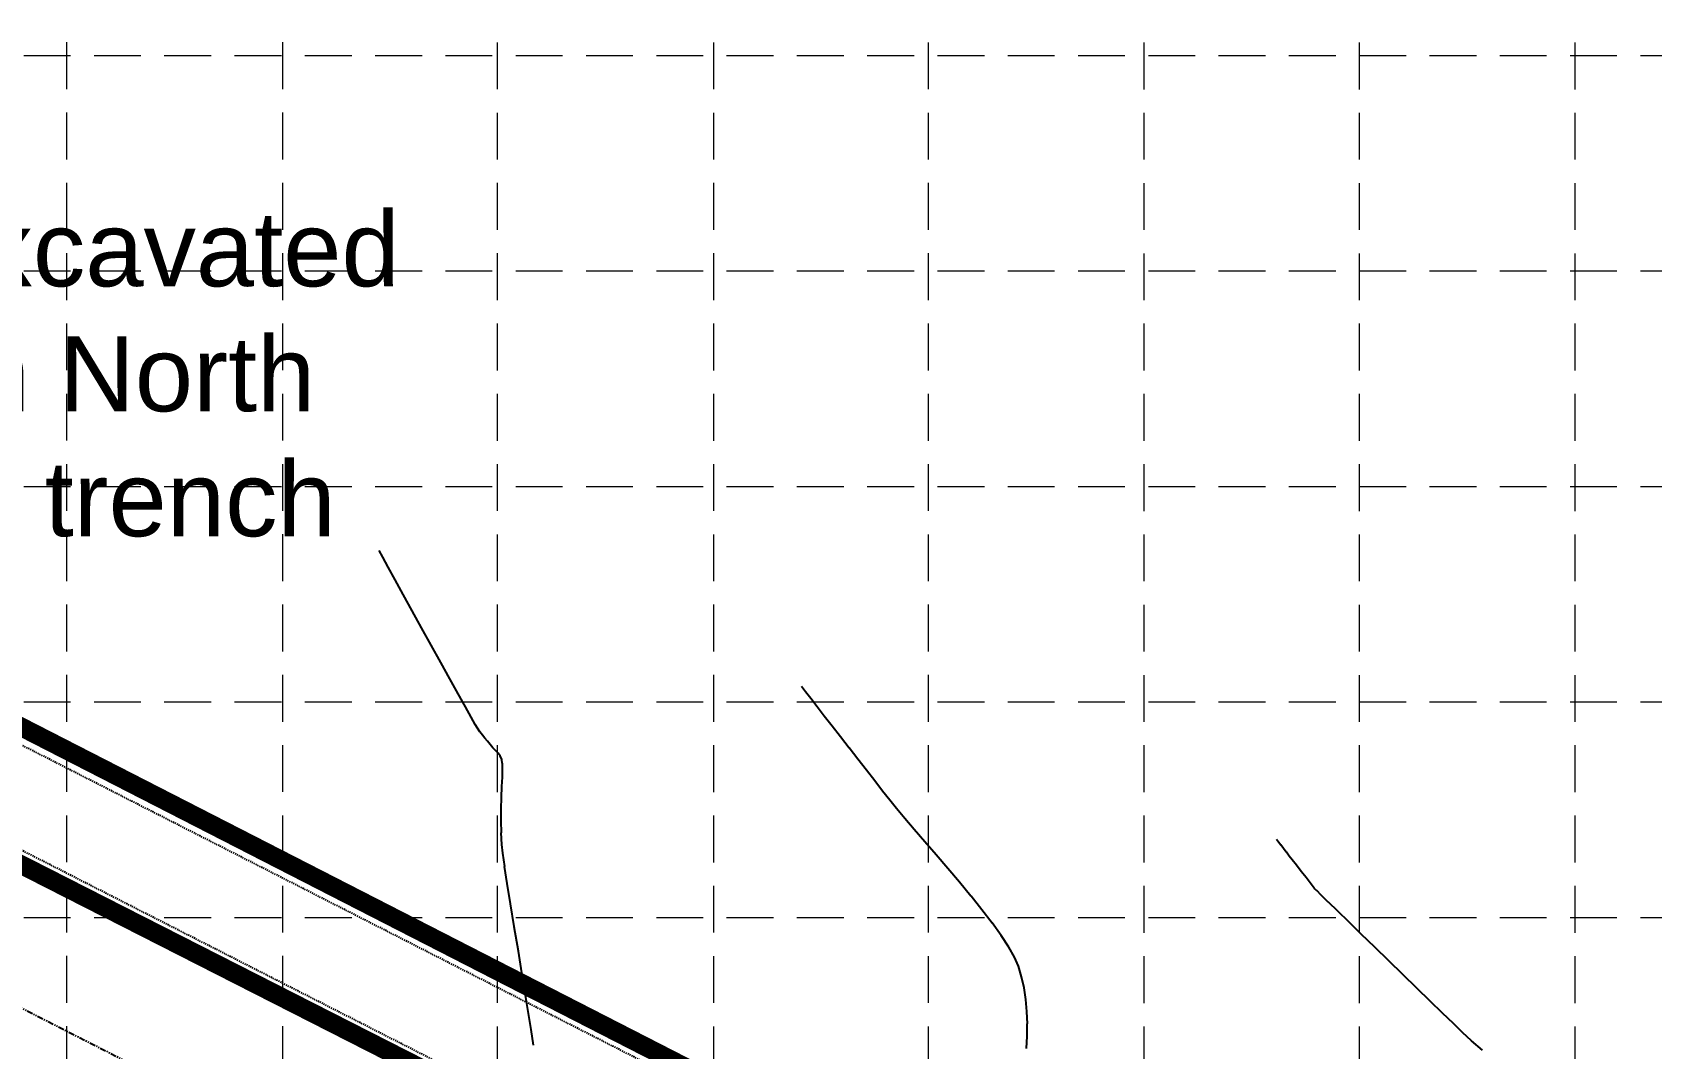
# Model space of a CAD drawing. Header units: inches. Extents: x 6967 to 7890, y 13663 to 15138.
# Drawn here: x 7195 to 7367.8, y 14524.5 to 14633 of the extents above; entities that cross this region are included whole.
import ezdxf

# ---------------------------------------------------------------- set-up
doc = ezdxf.new("R2010")
doc.units = ezdxf.units.IN
doc.header["$MEASUREMENT"] = 0
for name, pattern in [('DASHED', [0.75, 0.5, -0.25]), ('HIDDEN', [0.375, 0.25, -0.125]), ('xGWI003pt$0$HIDDEN2', [0.1875, 0.125, -0.0625]), ('xGWI003pt$0$PHANTOM2', [1.25, 0.625, -0.125, 0.125, -0.125, 0.125, -0.125])]:
    doc.linetypes.add(name, pattern=pattern)
for name, color, linetype in [('EC', 35, 'Continuous'), ('GRID', 254, 'HIDDEN'), ('LIMITS OF DISTURBANCE', 1, 'HIDDEN'), ('SILT FENCE', 200, 'Continuous'), ('xGWI003pt$0$C-EASE-WATR-N', 2, 'xGWI003pt$0$HIDDEN2'), ('xGWI003pt$0$ROW', 3, 'xGWI003pt$0$PHANTOM2')]:
    doc.layers.add(name, color=color, linetype=linetype)
doc.styles.get("Standard").update_dxf_attribs({"font": 'ARIAL.TTF'})

msp = doc.modelspace()

# ---------------------------------------------------------------- linework, layer by layer
at = {"layer": 'EC', "color": 35, "extrusion": (0.875513, 0.483195, 0), "elevation": 13375.57}
msp.add_lwpolyline([(9267.66, 671), (9268.48, 671)], dxfattribs=at)
at = {"layer": 'EC', "color": 35, "extrusion": (0.875981, 0.482346, 0), "elevation": 13366.58}
msp.add_lwpolyline([(9279.41, 671), (9280.62, 671)], dxfattribs=at)
at = {"layer": 'EC', "color": 35}
for points, elevation in [([(7233.72, 14574.55), (7232.98, 14575.9)], 671), ([(7240.44, 14562.38), (7239.55, 14563.98)], 671), ([(7278.07, 14561.87), (7277.5, 14562.6)], 670), ([(7278.75, 14561), (7278.07, 14561.87)], 670), ([(7241.83, 14559.88), (7241.21, 14560.99)], 671), ([(7279.51, 14560.01), (7278.75, 14561)], 670), ([(7242.49, 14558.73), (7242.27, 14559.1)], 671), ([(7242.77, 14558.32), (7242.49, 14558.73)], 671), ([(7281.24, 14557.79), (7280.35, 14558.93)], 670), ([(7244.44, 14556.34), (7244.15, 14556.63)], 671), ([(7282.16, 14556.6), (7281.24, 14557.79)], 670), ([(7245.17, 14554.34), (7245.16, 14554.98)], 671), ([(7284.01, 14554.22), (7283.09, 14555.41)], 670), ([(7245.12, 14552.48), (7245.16, 14553.49)], 671), ([(7245.16, 14553.49), (7245.17, 14554.34)], 671), ([(7245.03, 14548.83), (7245.05, 14550.1)], 671), ([(7245.11, 14546.32), (7245.05, 14547.55)], 671), ([(7245.21, 14545.38), (7245.11, 14546.32)], 671), ([(7328.22, 14546.25), (7327.97, 14546.57)], 669), ([(7292.68, 14543.75), (7291.44, 14545.2)], 670), ([(7328.81, 14545.49), (7328.5, 14545.89)], 669), ([(7246.04, 14539.97), (7245.69, 14542.14)], 671), ([(7295.16, 14540.79), (7293.94, 14542.27)], 670), ([(7331.68, 14541.8), (7331.36, 14542.2)], 669), ([(7331.8, 14541.64), (7331.68, 14541.8)], 669), ([(7336.8, 14536.75), (7335.48, 14538.04)], 669), ([(7299.2, 14535.36), (7298.39, 14536.59)], 670), ([(7300.57, 14532.2), (7300.24, 14533.32)], 670), ([(7342.74, 14530.99), (7341.25, 14532.43)], 669), ([(7300.83, 14531), (7300.57, 14532.2)], 670), ([(7344.16, 14529.6), (7342.74, 14530.99)], 669), ([(7301.13, 14528.47), (7301.01, 14529.76)], 670), ([(7346.65, 14527.19), (7345.48, 14528.32)], 669), ([(7347.62, 14526.24), (7346.65, 14527.19)], 669), ([(7348.56, 14525.37), (7347.62, 14526.24)], 669)]:
    msp.add_lwpolyline(points, dxfattribs=dict(at, elevation=elevation))
at = {"layer": 'EC', "color": 35, "extrusion": (0.876169, 0.482003, 0), "elevation": 13362.95}
msp.add_lwpolyline([(9281.3, 671), (9283.1, 671)], dxfattribs=at)
at = {"layer": 'EC', "color": 35, "extrusion": (0.876129, 0.482077, 0), "elevation": 13363.73}
msp.add_lwpolyline([(9278.21, 671), (9280.18, 671)], dxfattribs=at)
at = {"layer": 'EC', "color": 35, "extrusion": (0.87603, 0.482256, 0), "elevation": 13365.63}
msp.add_lwpolyline([(9273.39, 671), (9275.48, 671)], dxfattribs=at)
at = {"layer": 'EC', "color": 35, "extrusion": (0.875873, 0.482541, 0), "elevation": 13368.64}
msp.add_lwpolyline([(9266.92, 671), (9269.05, 671)], dxfattribs=at)
at = {"layer": 'EC', "color": 35, "extrusion": (0.875646, 0.482954, 0), "elevation": 13373.01}
msp.add_lwpolyline([(9258.51, 671), (9260.61, 671)], dxfattribs=at)
at = {"layer": 'EC', "color": 35, "extrusion": (0.875319, 0.483546, 0), "elevation": 13379.27}
msp.add_lwpolyline([(9247.47, 671), (9249.47, 671)], dxfattribs=at)
at = {"layer": 'EC', "color": 35, "extrusion": (0.874093, 0.485759, 0), "elevation": 13402.62}
msp.add_lwpolyline([(9210.17, 671), (9211.76, 671)], dxfattribs=at)
at = {"layer": 'EC', "color": 35, "extrusion": (0.789804, 0.61336, 0)}
for points, elevation in [([(7037.87, 670), (7038.58, 670)], 14679.91), ([(7033.23, 670), (7034.59, 670)], 14679.91), ([(7028.76, 670), (7030.28, 670)], 14679.91), ([(7025.82, 670), (7027.27, 670)], 14679.91), ([(7024.46, 670), (7025.82, 670)], 14679.91), ([(7023.21, 670), (7024.46, 670)], 14679.91), ([(6994.25, 669), (6994.57, 669)], 14709.94), ([(6993.39, 669), (6993.85, 669)], 14709.94), ([(6992.36, 669), (6992.88, 669)], 14709.94), ([(6991.84, 669), (6992.36, 669)], 14709.94), ([(6991.11, 669), (6991.84, 669)], 14709.94), ([(6990.28, 669), (6991.11, 669)], 14709.94), ([(6989.45, 669), (6990.28, 669)], 14709.94), ([(6988.73, 669), (6989.45, 669)], 14709.94)]:
    msp.add_lwpolyline(points, dxfattribs=dict(at, elevation=elevation))
at = {"layer": 'EC', "color": 35, "extrusion": (0.870064, 0.492938, 0), "elevation": 13477.97}
msp.add_lwpolyline([(9097.37, 671), (9098.26, 671)], dxfattribs=at)
at = {"layer": 'EC', "color": 35, "extrusion": (0.794394, 0.607403, 0), "elevation": 14596.38}
msp.add_lwpolyline([(7165.32, 671), (7165.76, 671)], dxfattribs=at)
at = {"layer": 'EC', "color": 35, "extrusion": (0.774953, 0.632019, 0), "elevation": 14813.93}
msp.add_lwpolyline([(6703.6, 671), (6704.01, 671)], dxfattribs=at)
at = {"layer": 'EC', "color": 35, "extrusion": (0.770265, 0.637724, 0), "elevation": 14863.03}
msp.add_lwpolyline([(6593.6, 671), (6594.02, 671)], dxfattribs=at)
at = {"layer": 'EC', "color": 35, "extrusion": (0.780946, 0.624598, 0), "elevation": 14749.32}
msp.add_lwpolyline([(6843.71, 671), (6844.17, 671)], dxfattribs=at)
at = {"layer": 'EC', "color": 35, "extrusion": (0.75645, 0.654051, 0), "elevation": 15000.62}
msp.add_lwpolyline([(6273.32, 671), (6273.78, 671)], dxfattribs=at)
at = {"layer": 'EC', "color": 35, "extrusion": (0.728742, 0.684789, 0), "elevation": 15247.34}
msp.add_lwpolyline([(5646.52, 671), (5646.9, 671)], dxfattribs=at)
at = {"layer": 'EC', "color": 35, "extrusion": (0.808534, 0.588449, 0), "elevation": 14423.09}
msp.add_lwpolyline([(7505.55, 671), (7505.93, 671)], dxfattribs=at)
at = {"layer": 'EC', "color": 35, "extrusion": (0.907805, 0.419393, 0), "elevation": 12681.56}
msp.add_lwpolyline([(10174.89, 671), (10175.31, 671)], dxfattribs=at)
at = {"layer": 'EC', "color": 35, "extrusion": (0.988935, 0.148347, 0), "elevation": 9324.18}
msp.add_lwpolyline([(13319.14, 671), (13319.53, 671)], dxfattribs=at)
at = {"layer": 'EC', "color": 35, "extrusion": (0.999618, -0.027631, 0), "elevation": 6840.25}
msp.add_lwpolyline([(14744.73, 671), (14745.96, 671)], dxfattribs=at)
at = {"layer": 'EC', "color": 35, "extrusion": (0.999372, -0.035439, 0), "elevation": 6724.84}
msp.add_lwpolyline([(14798.95, 671), (14800.1, 671)], dxfattribs=at)
at = {"layer": 'EC', "color": 35, "extrusion": (0.779253, 0.626709, 0), "elevation": 14797.28}
msp.add_lwpolyline([(6771.28, 670), (6772.42, 670)], dxfattribs=at)
at = {"layer": 'EC', "color": 35, "extrusion": (0.765957, 0.642891, 0), "elevation": 14935.85}
msp.add_lwpolyline([(6458.52, 670), (6459.9, 670)], dxfattribs=at)
at = {"layer": 'EC', "color": 35, "extrusion": (0.999915, 0.013042, 0), "elevation": 7434.17}
msp.add_lwpolyline([(14451.82, 671), (14453.1, 671)], dxfattribs=at)
at = {"layer": 'EC', "color": 35, "extrusion": (0.759169, 0.650894, 0), "elevation": 15002.8}
msp.add_lwpolyline([(6299.87, 670), (6301.44, 670)], dxfattribs=at)
at = {"layer": 'EC', "color": 35, "extrusion": (0.756337, 0.654182, 0), "elevation": 15030}
msp.add_lwpolyline([(6232.97, 670), (6234.7, 670)], dxfattribs=at)
at = {"layer": 'EC', "color": 35, "extrusion": (0.756321, 0.6542, 0), "elevation": 15030.15}
msp.add_lwpolyline([(6230.78, 670), (6232.61, 670)], dxfattribs=at)
at = {"layer": 'EC', "color": 35, "extrusion": (0.990384, 0.138349, 0), "elevation": 9187.88}
msp.add_lwpolyline([(13401.71, 671), (13403.14, 671)], dxfattribs=at)
at = {"layer": 'EC', "color": 35, "extrusion": (0.98853, 0.151028, 0), "elevation": 9358.84}
msp.add_lwpolyline([(13281.03, 671), (13282.88, 671)], dxfattribs=at)
at = {"layer": 'EC', "color": 35, "extrusion": (0.763114, 0.646264, 0), "elevation": 14964.25}
msp.add_lwpolyline([(6383.61, 670), (6385.54, 670)], dxfattribs=at)
at = {"layer": 'EC', "color": 35, "extrusion": (0.794138, 0.607737, 0), "elevation": 14659.96}
msp.add_lwpolyline([(7092.21, 669), (7092.27, 669)], dxfattribs=at)
at = {"layer": 'EC', "color": 35, "extrusion": (0.785425, 0.618957, 0), "elevation": 14759.22}
msp.add_lwpolyline([(6883.19, 669), (6883.24, 669)], dxfattribs=at)
at = {"layer": 'EC', "color": 35, "extrusion": (0.697634, 0.716454, 0), "elevation": 15533.32}
msp.add_lwpolyline([(4891.48, 669), (4891.72, 669)], dxfattribs=at)
at = {"layer": 'EC', "color": 35, "extrusion": (0.697194, 0.716882, 0), "elevation": 15536.32}
msp.add_lwpolyline([(4881.26, 669), (4881.95, 669)], dxfattribs=at)
at = {"layer": 'EC', "color": 35, "extrusion": (0.986988, 0.160793, 0), "elevation": 9489.68}
msp.add_lwpolyline([(13183.2, 671), (13185.66, 671)], dxfattribs=at)
at = {"layer": 'EC', "color": 35, "extrusion": (0.779432, 0.626487, 0), "elevation": 14795.7}
msp.add_lwpolyline([(6761.36, 670), (6763.23, 670)], dxfattribs=at)
at = {"layer": 'EC', "color": 35, "extrusion": (0.792368, 0.610043, 0), "elevation": 14651}
msp.add_lwpolyline([(7067.65, 670), (7069.43, 670)], dxfattribs=at)
at = {"layer": 'EC', "color": 35, "extrusion": (-0.697106, -0.716968, 0), "elevation": -15536.91}
msp.add_lwpolyline([(-4878.3, 669), (-4879.37, 669)], dxfattribs=at)
at = {"layer": 'EC', "color": 35, "extrusion": (0.69707, 0.717004, 0), "elevation": 15537.17}
msp.add_lwpolyline([(4876.11, 669), (4877.5, 669)], dxfattribs=at)
at = {"layer": 'EC', "color": 35, "extrusion": (0.986742, 0.162297, 0), "elevation": 9509.76}
msp.add_lwpolyline([(13166.06, 671), (13168.72, 671)], dxfattribs=at)
at = {"layer": 'EC', "color": 35, "extrusion": (0.809927, 0.586531, 0), "elevation": 14437.32}
msp.add_lwpolyline([(7492.85, 670), (7494.5, 670)], dxfattribs=at)
at = {"layer": 'EC', "color": 35, "extrusion": (-0.69705, -0.717023, 0), "elevation": -15537.3}
msp.add_lwpolyline([(-4874.03, 669), (-4875.68, 669)], dxfattribs=at)
at = {"layer": 'EC', "color": 35, "extrusion": (0.69703, 0.717042, 0), "elevation": 15537.44}
msp.add_lwpolyline([(4869.75, 669), (4871.75, 669)], dxfattribs=at)
at = {"layer": 'EC', "color": 35, "extrusion": (0.986714, 0.162467, 0), "elevation": 9512.03}
msp.add_lwpolyline([(13161.62, 671), (13164.42, 671)], dxfattribs=at)
at = {"layer": 'EC', "color": 35, "extrusion": (0.867985, 0.49659, 0), "elevation": 13553.71}
msp.add_lwpolyline([(8990.51, 670), (8991.77, 670)], dxfattribs=at)
at = {"layer": 'EC', "color": 35, "extrusion": (0.916094, 0.400963, 0), "elevation": 12515.03}
msp.add_lwpolyline([(10386.77, 670), (10387.8, 670)], dxfattribs=at)
at = {"layer": 'EC', "color": 35, "extrusion": (-0.697025, -0.717047, 0), "elevation": -15537.47}
msp.add_lwpolyline([(-4867.56, 669), (-4869.64, 669)], dxfattribs=at)
at = {"layer": 'EC', "color": 35, "extrusion": (-0.697022, -0.71705, 0), "elevation": -15537.49}
msp.add_lwpolyline([(-4865.38, 669), (-4867.49, 669)], dxfattribs=at)
at = {"layer": 'EC', "color": 35, "extrusion": (0.986874, 0.161495, 0), "elevation": 9499.06}
msp.add_lwpolyline([(13168.14, 671), (13170.99, 671)], dxfattribs=at)
at = {"layer": 'EC', "color": 35, "extrusion": (0.989262, 0.146155, 0), "elevation": 9346.21}
msp.add_lwpolyline([(13306.66, 670), (13307.92, 670)], dxfattribs=at)
at = {"layer": 'EC', "color": 35, "extrusion": (0.987219, 0.159371, 0), "elevation": 9470.7}
msp.add_lwpolyline([(13185.72, 671), (13188.55, 671)], dxfattribs=at)
at = {"layer": 'EC', "color": 35, "extrusion": (0.697024, 0.717048, 0), "elevation": 15537.48}
msp.add_lwpolyline([(4859.52, 669), (4861.36, 669)], dxfattribs=at)
at = {"layer": 'EC', "color": 35, "extrusion": (0.999336, 0.036437, 0), "elevation": 7825.66}
msp.add_lwpolyline([(14251.48, 670), (14252.79, 670)], dxfattribs=at)
at = {"layer": 'EC', "color": 35, "extrusion": (0.999932, -0.011647, 0), "elevation": 7131.48}
msp.add_lwpolyline([(14609.89, 670), (14611.22, 670)], dxfattribs=at)
at = {"layer": 'EC', "color": 35, "extrusion": (0.987773, 0.1559, 0), "elevation": 9424.29}
msp.add_lwpolyline([(13217.24, 671), (13218.93, 671)], dxfattribs=at)
at = {"layer": 'EC', "color": 35, "extrusion": (0.998376, -0.056976, 0), "elevation": 6461.68}
msp.add_lwpolyline([(14916.91, 670), (14918.23, 670)], dxfattribs=at)
at = {"layer": 'EC', "color": 35, "extrusion": (0.649396, 0.76045, 0), "elevation": 15817.95}
msp.add_lwpolyline([(3842.93, 669), (3844.5, 669)], dxfattribs=at)
at = {"layer": 'GRID', "color": 252, "linetype": 'HIDDEN', "lineweight": 0, "ltscale": 20}
for p, q in [((7290.62, 13779.4), (7290.62, 15113.57)), ((7313.63, 13779.39), (7313.63, 15113.57)), ((7336.63, 13779.39), (7336.63, 15113.57)), ((7359.63, 13779.39), (7359.63, 15113.57)), ((7198.7, 13779.41), (7198.7, 15112.66)), ((7221.76, 13779.41), (7221.74, 15112.65)), ((7244.62, 13779.4), (7244.67, 15112.65)), ((7267.63, 13779.4), (7267.77, 15112.62)), ((6991.59, 14630.52), (7865.68, 14630.52)), ((6991.59, 14607.52), (7865.68, 14607.52)), ((6991.59, 14584.52), (7865.68, 14584.52)), ((6991.59, 14561.52), (7865.68, 14561.52)), ((6991.59, 14538.51), (7865.68, 14538.51))]:
    msp.add_line(p, q, dxfattribs=at)
at = {"layer": 'LIMITS OF DISTURBANCE', "linetype": 'DASHED', "ltscale": 25, "const_width": 2}
msp.add_lwpolyline([(7626.68, 14301.01), (7537.7, 14305.63), (7486.93, 14312.38), (7396.55, 14337.66), (7372.92, 14344.83), (7341.41, 14355.65), (7272.76, 14383.79), (7321.11, 14493.63), (7084.45, 14614.89), (7078.43, 14602.87), (7300.44, 14489.89), (7255.53, 14390.87), (7231.16, 14402.51, 0.426649), (7192.43, 14387.89), (7143.12, 14290.44, 0.055483), (7100.96, 14177.59), (7091.99, 14135.02), (7118.28, 14130.52), (7275.49, 14103.27), (7373.36, 14083.72), (7470.5, 14064.56), (7646.85, 14024.45)], format="xyb", dxfattribs=at)
at = {"layer": 'xGWI003pt$0$C-EASE-WATR-N', "color": 253}
for p, q in [((7319.19, 14493.07), (7087.94, 14610.88)), ((7301.78, 14490.72), (7087.78, 14599.74))]:
    msp.add_line(p, q, dxfattribs=at)
at = {"layer": 'xGWI003pt$0$ROW', "color": 7}
msp.add_line((7087.54, 14583.03), (7226.88, 14512.03), dxfattribs=at)

# ---------------------------------------------------------------- texts
at = {"layer": 'SILT FENCE', "color": 7, "linetype": 'Continuous', "ltscale": 25, "insert": (7193.83, 14613.87), "char_height": 8, "width": 81.9793, "attachment_point": 2}
msp.add_mtext('place excavated soil on North side of trench', dxfattribs=at)

doc.saveas('drawing.dxf')
